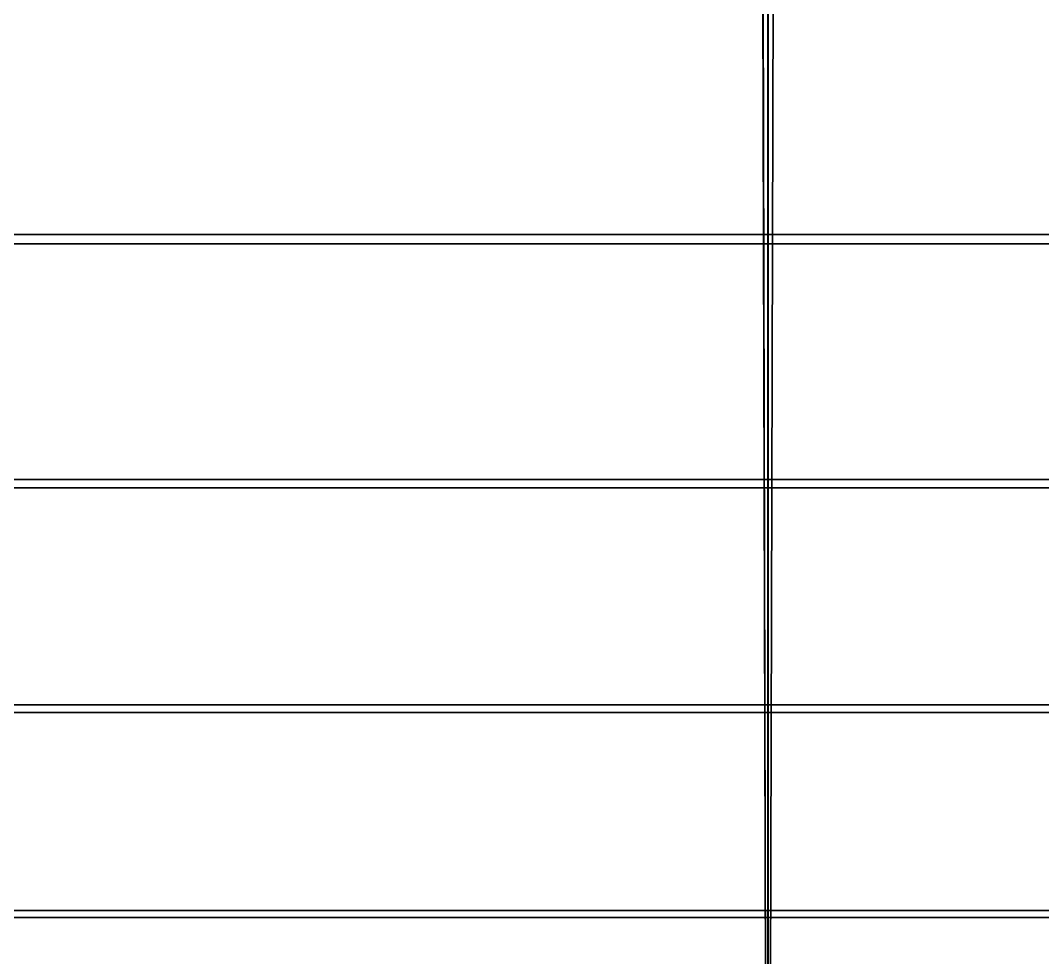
# Model space of a CAD drawing. Header units: inches. Extents: x -38100 to 38100, y 0 to 31750.
# Drawn here: x -35478.73 to -35469.38, y 8.57 to 17.15 of the extents above; entities that cross this region are included whole.
import ezdxf

# ---------------------------------------------------------------- set-up
doc = ezdxf.new("R2010")
doc.units = ezdxf.units.IN
doc.header["$LTSCALE"] = 65.185185
doc.header["$MEASUREMENT"] = 0
for name, color, linetype in [('1', 7, 'CONTINUOUS'), ('13', 7, 'CONTINUOUS'), ('36', 7, 'CONTINUOUS'), ('41', 7, 'CONTINUOUS'), ('5', 7, 'CONTINUOUS'), ('9', 7, 'CONTINUOUS')]:
    doc.layers.add(name, color=color, linetype=linetype)

msp = doc.modelspace()

# ---------------------------------------------------------------- linework, layer by layer
at = {"layer": '1', "color": 7, "linetype": 'CONTINUOUS', "true_color": 0xa89b88}
for points in [[(-35480.3489, 3175, 33558.9637), (-35471.8915, 3175, 33579.3817), (-35480.3489, 0, 33558.9637), (-35480.3489, 3175, 33558.9637)], [(-35480.3489, 0, 33558.9637), (-35471.8915, 3175, 33579.3817), (-35471.8915, 0, 33579.3817), (-35480.3489, 0, 33558.9637)], [(-35471.8915, 3175, 32460.6183), (-35480.3489, 3175, 32481.0363), (-35471.8915, 0, 32460.6183), (-35471.8915, 3175, 32460.6183)], [(-35471.8915, 0, 32460.6183), (-35480.3489, 3175, 32481.0363), (-35480.3489, 0, 32481.0363), (-35471.8915, 0, 32460.6183)], [(-35471.8915, 3175, 33579.3817), (-35463.1207, 3175, 33599.667), (-35471.8915, 0, 33579.3817), (-35471.8915, 3175, 33579.3817)], [(-35471.8915, 0, 33579.3817), (-35463.1207, 3175, 33599.667), (-35463.1207, 0, 33599.667), (-35471.8915, 0, 33579.3817)], [(-35463.1207, 3175, 32440.333), (-35471.8915, 3175, 32460.6183), (-35463.1207, 0, 32440.333), (-35463.1207, 3175, 32440.333)], [(-35463.1207, 0, 32440.333), (-35471.8915, 3175, 32460.6183), (-35471.8915, 0, 32460.6183), (-35463.1207, 0, 32440.333)]]:
    msp.add_3dface(points, dxfattribs=at)
at = {"layer": '13', "color": 7, "linetype": 'CONTINUOUS', "true_color": 0xa89b88}
for points in [[(-35471.8929, 0, 10719.3817), (-35480.3503, 0, 10698.9637), (-35471.8929, 3175, 10719.3817), (-35471.8929, 0, 10719.3817)], [(-35471.8929, 3175, 10719.3817), (-35480.3503, 0, 10698.9637), (-35480.3503, 3175, 10698.9637), (-35471.8929, 3175, 10719.3817)], [(-35480.3503, 0, 9621.0363), (-35471.8929, 0, 9600.6183), (-35480.3503, 3175, 9621.0363), (-35480.3503, 0, 9621.0363)], [(-35480.3503, 3175, 9621.0363), (-35471.8929, 0, 9600.6183), (-35471.8929, 3175, 9600.6183), (-35480.3503, 3175, 9621.0363)], [(-35463.1221, 0, 10739.667), (-35471.8929, 0, 10719.3817), (-35463.1221, 3175, 10739.667), (-35463.1221, 0, 10739.667)], [(-35463.1221, 3175, 10739.667), (-35471.8929, 0, 10719.3817), (-35471.8929, 3175, 10719.3817), (-35463.1221, 3175, 10739.667)], [(-35471.8929, 0, 9600.6183), (-35463.1221, 0, 9580.333), (-35471.8929, 3175, 9600.6183), (-35471.8929, 0, 9600.6183)], [(-35471.8929, 3175, 9600.6183), (-35463.1221, 0, 9580.333), (-35463.1221, 3175, 9580.333), (-35471.8929, 3175, 9600.6183)]]:
    msp.add_3dface(points, dxfattribs=at)
at = {"layer": '36', "color": 7, "linetype": 'CONTINUOUS', "true_color": 0xa89b88}
for points in [[(-38100, 6350, -45720), (38100, 6350, -45720), (-38100, 0, -45720), (-38100, 6350, -45720)], [(38100, 6350, -45720), (38100, 0, -45720), (-38100, 0, -45720), (38100, 6350, -45720)]]:
    msp.add_3dface(points, dxfattribs=at)
at = {"layer": '41', "color": 7, "linetype": 'CONTINUOUS', "true_color": 0xa89b88}
for points in [[(38100, 15.1048, 39807.7243), (38100, 17.5169, 39841.3357), (-38100, 15.1048, 39807.7243), (38100, 15.1048, 39807.7243)], [(-38100, 15.1048, 39807.7243), (38100, 17.5169, 39841.3357), (-38100, 17.5169, 39841.3357), (-38100, 15.1048, 39807.7243)], [(38100, 12.8711, 39774.1007), (38100, 15.1048, 39807.7243), (-38100, 12.8711, 39774.1007), (38100, 12.8711, 39774.1007)], [(-38100, 12.8711, 39774.1007), (38100, 15.1048, 39807.7243), (-38100, 15.1048, 39807.7243), (-38100, 12.8711, 39774.1007)], [(38100, 10.8159, 39740.4656), (38100, 12.8711, 39774.1007), (-38100, 10.8159, 39740.4656), (38100, 10.8159, 39740.4656)], [(-38100, 10.8159, 39740.4656), (38100, 12.8711, 39774.1007), (-38100, 12.8711, 39774.1007), (-38100, 10.8159, 39740.4656)], [(38100, 8.9392, 39706.8201), (38100, 10.8159, 39740.4656), (-38100, 8.9392, 39706.8201), (38100, 8.9392, 39706.8201)], [(-38100, 8.9392, 39706.8201), (38100, 10.8159, 39740.4656), (-38100, 10.8159, 39740.4656), (-38100, 8.9392, 39706.8201)], [(38100, 7.2411, 39673.1652), (38100, 8.9392, 39706.8201), (-38100, 7.2411, 39673.1652), (38100, 7.2411, 39673.1652)], [(-38100, 7.2411, 39673.1652), (38100, 8.9392, 39706.8201), (-38100, 8.9392, 39706.8201), (-38100, 7.2411, 39673.1652)]]:
    msp.add_3dface(points, dxfattribs=at)
at = {"layer": '5', "color": 7, "linetype": 'CONTINUOUS', "true_color": 0xa89b88}
for points in [[(-35471.894, 3175, -39675.3817), (-35480.3514, 3175, -39654.9637), (-35471.894, 0, -39675.3817), (-35471.894, 3175, -39675.3817)], [(-35471.894, 0, -39675.3817), (-35480.3514, 3175, -39654.9637), (-35480.3514, 0, -39654.9637), (-35471.894, 0, -39675.3817)], [(-35480.3514, 3175, -38577.0363), (-35471.894, 3175, -38556.6183), (-35480.3514, 0, -38577.0363), (-35480.3514, 3175, -38577.0363)], [(-35480.3514, 0, -38577.0363), (-35471.894, 3175, -38556.6183), (-35471.894, 0, -38556.6183), (-35480.3514, 0, -38577.0363)], [(-35463.1232, 3175, -39695.667), (-35471.894, 3175, -39675.3817), (-35463.1232, 0, -39695.667), (-35463.1232, 3175, -39695.667)], [(-35463.1232, 0, -39695.667), (-35471.894, 3175, -39675.3817), (-35471.894, 0, -39675.3817), (-35463.1232, 0, -39695.667)], [(-35471.894, 3175, -38556.6183), (-35463.1232, 3175, -38536.333), (-35471.894, 0, -38556.6183), (-35471.894, 3175, -38556.6183)], [(-35471.894, 0, -38556.6183), (-35463.1232, 3175, -38536.333), (-35463.1232, 0, -38536.333), (-35471.894, 0, -38556.6183)]]:
    msp.add_3dface(points, dxfattribs=at)
at = {"layer": '9', "color": 7, "linetype": 'CONTINUOUS', "true_color": 0xa89b88}
for points in [[(-35471.8935, 0, -13918.6183), (-35480.3509, 0, -13939.0363), (-35471.8935, 3175, -13918.6183), (-35471.8935, 0, -13918.6183)], [(-35471.8935, 3175, -13918.6183), (-35480.3509, 0, -13939.0363), (-35480.3509, 3175, -13939.0363), (-35471.8935, 3175, -13918.6183)], [(-35480.3509, 0, -15016.9637), (-35471.8935, 0, -15037.3817), (-35480.3509, 3175, -15016.9637), (-35480.3509, 0, -15016.9637)], [(-35480.3509, 3175, -15016.9637), (-35471.8935, 0, -15037.3817), (-35471.8935, 3175, -15037.3817), (-35480.3509, 3175, -15016.9637)], [(-35463.1226, 0, -13898.333), (-35471.8935, 0, -13918.6183), (-35463.1226, 3175, -13898.333), (-35463.1226, 0, -13898.333)], [(-35463.1226, 3175, -13898.333), (-35471.8935, 0, -13918.6183), (-35471.8935, 3175, -13918.6183), (-35463.1226, 3175, -13898.333)], [(-35471.8935, 0, -15037.3817), (-35463.1226, 0, -15057.667), (-35471.8935, 3175, -15037.3817), (-35471.8935, 0, -15037.3817)], [(-35471.8935, 3175, -15037.3817), (-35463.1226, 0, -15057.667), (-35463.1226, 3175, -15057.667), (-35471.8935, 3175, -15037.3817)]]:
    msp.add_3dface(points, dxfattribs=at)

doc.saveas('drawing.dxf')
